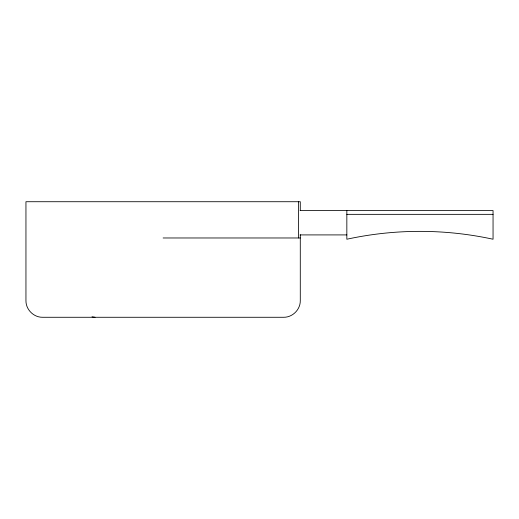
<?xml version="1.0" encoding="UTF-8"?>
<svg xmlns="http://www.w3.org/2000/svg" width="519" height="519" viewBox="0 0 519 519"><rect width="100%" height="100%" fill="white"/><g stroke="black" fill="none" stroke-linecap="round" stroke-linejoin="round"><path stroke-width="0.78" d="M300.105 210.545L493.05 210.545L493.05 239.233A343.87 343.87 0 0 0 346.841 239.233L346.841 210.545M346.841 214.347L493.05 214.347M300.105 234.912L346.841 234.912M163.122 237.974L300.287 237.974M92.006 316.798L95.055 317.278M300.287 210.584L300.287 201.722L25.95 201.722L25.95 300.611C25.762 309.519 33.709 317.466 42.61 317.278L283.627 317.278C292.534 317.466 300.475 309.519 300.287 300.611L300.287 234.75M298.496 201.722L298.496 237.974"/></g></svg>
